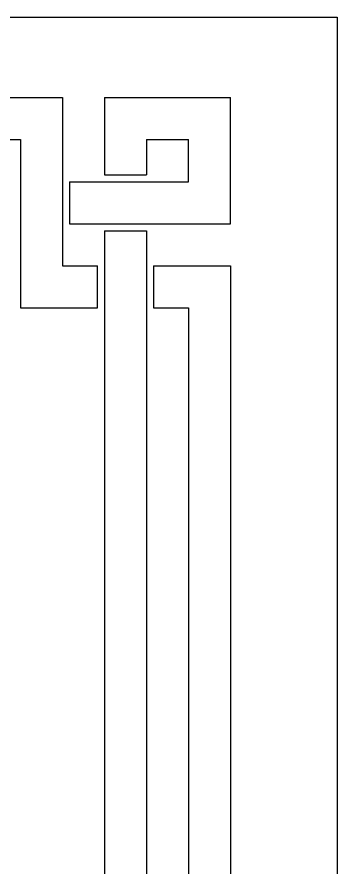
# Model space of a CAD drawing. Extents: x -809667 to 586099, y 3084146 to 3634412.
# Drawn here: x 380479.3 to 380501, y 3087242.9 to 3087300.5 of the extents above; entities that cross this region are included whole.
import ezdxf

# ---------------------------------------------------------------- set-up
doc = ezdxf.new("R2010")
doc.units = 0
doc.header["$LTSCALE"] = 0.5
doc.layers.add('PUB_TITLE', color=4, linetype='CONTINUOUS')

msp = doc.modelspace()

# ---------------------------------------------------------------- linework, layer by layer
at = {"layer": 'PUB_TITLE'}
for p, q in [((380359.302, 3087295.016), (380482.356, 3087295.016)), ((380482.356, 3087295.016), (380482.356, 3087283.639)), ((380485.2, 3087295.016), (380485.2, 3087289.802)), ((380485.2, 3087295.016), (380493.733, 3087295.016)), ((380493.733, 3087286.484), (380493.733, 3087295.016)), ((380361.475, 3087292.172), (380479.512, 3087292.172)), ((380479.512, 3087292.172), (380479.512, 3087280.795)), ((380488.044, 3087292.172), (380490.889, 3087292.172)), ((380488.044, 3087292.172), (380488.044, 3087289.802)), ((380490.889, 3087289.328), (380490.889, 3087292.172)), ((380485.2, 3087289.802), (380488.044, 3087289.802)), ((380482.83, 3087289.328), (380482.83, 3087286.484)), ((380482.83, 3087289.328), (380490.889, 3087289.328)), ((380482.83, 3087286.484), (380493.733, 3087286.484)), ((380485.2, 3087286.01), (380488.044, 3087286.01)), ((380485.2, 3087286.01), (380485.2, 3087201.827)), ((380488.044, 3087286.01), (380488.044, 3087204)), ((380482.356, 3087283.639), (380484.726, 3087283.639)), ((380484.726, 3087280.795), (380484.726, 3087283.639)), ((380488.518, 3087283.639), (380493.733, 3087283.639)), ((380488.518, 3087283.639), (380488.518, 3087280.795)), ((380493.733, 3087283.639), (380493.733, 3087201.827)), ((380479.512, 3087280.795), (380484.726, 3087280.795)), ((380488.518, 3087280.795), (380490.889, 3087280.795)), ((380490.889, 3087280.795), (380490.889, 3087204))]:
    msp.add_line(p, q, dxfattribs=at)
msp.add_lwpolyline([(380203.954, 3087090.467), (380203.954, 3087300.467), (380500.954, 3087300.467), (380500.954, 3087090.467)], close=True, dxfattribs=at)

doc.saveas('drawing.dxf')
